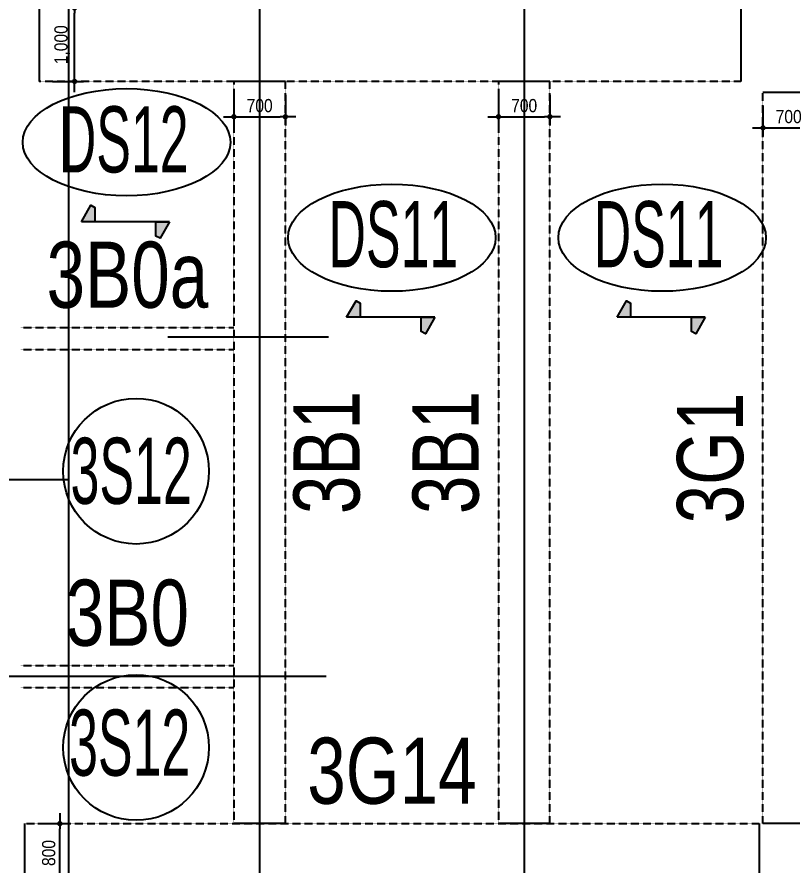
# Model space of a CAD drawing. Header units: millimetres. Extents: x -43750 to 179136, y 88330 to 153500.
# Drawn here: x 102651 to 113199, y 116941 to 128483 of the extents above; entities that cross this region are included whole.
import ezdxf
from ezdxf.enums import TextEntityAlignment as Align

# ---------------------------------------------------------------- set-up
doc = ezdxf.new("R2010")
doc.units = ezdxf.units.MM
doc.linetypes.add('HID', pattern=[2.3, 1.5, -0.8])
doc.layers.get('Defpoints').update_dxf_attribs({"color": 159})
for name, color, linetype in [('^DECK', 130, 'Continuous'), ('A-CEN', 1, 'Continuous'), ('A-HAT', 251, 'Continuous'), ('BEAM-TEXT', 4, 'Continuous'), ('DECK-PL', 4, 'Continuous'), ('DECK-SLAB', 4, 'Continuous'), ('GIRDER-TEXT', 7, 'Continuous'), ('TXT-SLAB', 6, 'Continuous'), ('보(beam)', 4, 'HID'), ('보(girder)', 7, 'HID')]:
    doc.layers.add(name, color=color, linetype=linetype)
doc.layers.add('NOPLOT', color=191, linetype='Continuous', plot=False)
doc.styles.add('Gdim', font='', dxfattribs={"width": 0.9})
doc.styles.add('Gtx', font='')
doc.styles.get('Gdim').set_extended_font_data('Dotum')
doc.styles.get('Gtx').set_extended_font_data('Dotum')
doc.dimstyles.new('Gdim200', dxfattribs={"dimscale": 200, "dimtxt": 3, "dimasz": 1.2, "dimexe": 2, "dimexo": 3, "dimgap": 1, "dimtad": 1, "dimdsep": 46, "dimlunit": 6, "dimtxsty": 'Gdim', "dimblk1": '_CIDOT', "dimblk2": '_CIDOT', "dimsah": 1, "dimcen": 2.5, "dimdle": 2, "dimclrd": 1, "dimclre": 1, "dimclrt": 3, "dimazin": 2, "dimtfac": 1, "dimtix": 1, "dimtmove": 2, "dimatfit": 3, "dimldrblk": '_CIDOT', "dimfxl": 2, "dimtolj": 1, "dimtzin": 0, "dimarcsym": 0})

# ---------------------------------------------------------------- blocks, each defined once
blk = doc.blocks.new('_CIDOT')
at = {"color": 0, "linetype": 'ByBlock'}
blk.add_line((2, 0), (-1, 0), dxfattribs=at)
at = {"color": 0, "linetype": 'ByBlock', "const_width": 0.5}
blk.add_lwpolyline([(-0.25, 0, 1), (0.25, 0, 1)], format="xyb", close=True, dxfattribs=at)
blk = doc.blocks.new('*D264')
at = {"layer": 'Defpoints', "color": 155, "lineweight": -2, "transparency": 16777216}
for p, q in [((-1775, 900), (-1355, 900)), ((-1475, -28), (-1475, 828)), ((-1775, -100), (-1355, -100))]:
    blk.add_line(p, q, dxfattribs=at)
at = {"layer": 'Defpoints', "color": 0, "transparency": 16777216}
for p in [(-1955, 900), (-1475, 900), (-1955, -100)]:
    blk.add_point(p, dxfattribs=at)
at = {"layer": 'Defpoints', "color": 155, "lineweight": -2, "transparency": 16777216, "xscale": 71.99999999999994, "yscale": 71.99999999999994, "zscale": 71.99999999999994}
for p, rotation in [((-1475, 900), 90), ((-1475, -100), 270)]:
    blk.add_blockref('_CIDOT', p, dxfattribs=dict(at, rotation=rotation))
at = {"layer": 'Defpoints', "color": 3, "transparency": 16777216, "insert": (-1643, 400), "char_height": 180, "attachment_point": 5, "rotation": 90, "style": 'Gdim'}
blk.add_mtext('\\A1;{\\C155;1,000}', dxfattribs=at)
blk = doc.blocks.new('*D282')
at = {"layer": 'Defpoints', "color": 155, "lineweight": -2, "transparency": 16777216}
for p, q in [((-1725, 750), (-1305, 750)), ((-1425, 122), (-1425, 678)), ((-1725, 50), (-1305, 50))]:
    blk.add_line(p, q, dxfattribs=at)
at = {"layer": 'Defpoints', "color": 0, "transparency": 16777216}
for p in [(-1905, 750), (-1425, 750), (-1905, 50)]:
    blk.add_point(p, dxfattribs=at)
at = {"layer": 'Defpoints', "color": 155, "lineweight": -2, "transparency": 16777216, "xscale": 71.99999999999994, "yscale": 71.99999999999994, "zscale": 71.99999999999994}
for p, rotation in [((-1425, 750), 90), ((-1425, 50), 270)]:
    blk.add_blockref('_CIDOT', p, dxfattribs=dict(at, rotation=rotation))
at = {"layer": 'Defpoints', "color": 3, "transparency": 16777216, "insert": (-1576, 400), "char_height": 180, "attachment_point": 5, "rotation": 90, "style": 'Gdim'}
blk.add_mtext('\\A1;{\\C155;700}', dxfattribs=at)
blk = doc.blocks.new('*D283')
at = {"layer": 'Defpoints', "color": 155, "lineweight": -2, "transparency": 16777216}
for p, q in [((-1725, 800), (-1305, 800)), ((-1425, 72), (-1425, 728)), ((-1725, 0), (-1305, 0))]:
    blk.add_line(p, q, dxfattribs=at)
at = {"layer": 'Defpoints', "color": 0, "transparency": 16777216}
for p in [(-1905, 800), (-1425, 800), (-1905, 0)]:
    blk.add_point(p, dxfattribs=at)
at = {"layer": 'Defpoints', "color": 155, "lineweight": -2, "transparency": 16777216, "xscale": 71.99999999999994, "yscale": 71.99999999999994, "zscale": 71.99999999999994}
for p, rotation in [((-1425, 800), 90), ((-1425, 0), 270)]:
    blk.add_blockref('_CIDOT', p, dxfattribs=dict(at, rotation=rotation))
at = {"layer": 'Defpoints', "color": 3, "transparency": 16777216, "insert": (-1576, 400), "char_height": 180, "attachment_point": 5, "rotation": 90, "style": 'Gdim'}
blk.add_mtext('\\A1;{\\C155;800}', dxfattribs=at)
blk = doc.blocks.new('*D284')
at = {"layer": 'Defpoints', "color": 155, "lineweight": -2, "transparency": 16777216}
for p, q in [((-888, 650), (-468, 650)), ((-588, 22), (-588, 578)), ((-888, -50), (-468, -50))]:
    blk.add_line(p, q, dxfattribs=at)
at = {"layer": 'Defpoints', "color": 0, "transparency": 16777216}
for p in [(-1068, 650), (-588, 650), (-1068, -50)]:
    blk.add_point(p, dxfattribs=at)
at = {"layer": 'Defpoints', "color": 155, "lineweight": -2, "transparency": 16777216, "xscale": 71.99999999999994, "yscale": 71.99999999999994, "zscale": 71.99999999999994}
for p, rotation in [((-588, 650), 90), ((-588, -50), 270)]:
    blk.add_blockref('_CIDOT', p, dxfattribs=dict(at, rotation=rotation))
at = {"layer": 'Defpoints', "color": 3, "transparency": 16777216, "insert": (-738, 300), "char_height": 180, "attachment_point": 5, "rotation": 90, "style": 'Gdim'}
blk.add_mtext('\\A1;{\\C155;700}', dxfattribs=at)
blk = doc.blocks.new('A$C58C40D4B')
at = {"layer": 'DECK-PL'}
for points in [[(600, 2), (471, 228), (415, 196), (415, 2)], [(-600, 2), (-471, -223), (-415, -192), (-415, 2)]]:
    blk.add_hatch(color=256, dxfattribs=at).paths.add_polyline_path(points)
blk.add_line((-600, 2), (600, 2), dxfattribs=at)
for points in [[(600, 2), (471, 228), (415, 196), (415, 2), (415, 2), (471, 2), (600, 2)], [(-600, 2), (-471, -223), (-415, -192), (-415, 2), (-415, 2), (-471, 2), (-600, 2)]]:
    blk.add_lwpolyline(points, dxfattribs=at)
blk = doc.blocks.new('*U175')
at = {"layer": 'Defpoints'}
for p, q in [((-1955.451, 900), (-1955.451, -100)), ((7594.549, 900), (7594.549, -100))]:
    blk.add_line(p, q, dxfattribs=at)
at = {"layer": '보(girder)'}
for p, q in [((-1955.451, 900), (7594.549, 900)), ((7594.549, -100), (-1955.451, -100))]:
    blk.add_line(p, q, dxfattribs=at)
at = {"layer": 'Defpoints'}
dim = blk.add_linear_dim(base=(-1475.451, 900), p1=(-1955.451, -100), p2=(-1955.451, 900), angle=90, text='{\\C155;<>}', dimstyle='Gdim200', override={"dimscale": 60, "dimzin": 8, "dimclrd": 155, "dimclre": 155}, dxfattribs=at)
dim.commit()
dim.dimension.update_dxf_attribs({"geometry": '*D264', "text_midpoint": (-1642.914, 400)})
blk = doc.blocks.new('*U211')
at = {"layer": 'Defpoints'}
for p, q in [((-1905.451, 750), (-1905.451, 50)), ((8044.549, 750), (8044.549, 50))]:
    blk.add_line(p, q, dxfattribs=at)
at = {"layer": '보(girder)'}
for p, q in [((-1905.451, 750), (8044.549, 750)), ((8044.549, 50), (-1905.451, 50))]:
    blk.add_line(p, q, dxfattribs=at)
at = {"layer": 'Defpoints'}
dim = blk.add_linear_dim(base=(-1425.451, 750), p1=(-1905.451, 50), p2=(-1905.451, 750), angle=90, text='{\\C155;<>}', dimstyle='Gdim200', override={"dimscale": 60, "dimzin": 8, "dimclrd": 155, "dimclre": 155}, dxfattribs=at)
dim.commit()
dim.dimension.update_dxf_attribs({"geometry": '*D282', "text_midpoint": (-1575.573, 400)})
blk = doc.blocks.new('*U213')
at = {"layer": 'Defpoints'}
for p, q in [((-1905.451, 800), (-1905.451, 0)), ((8094.549, 800), (8094.549, 0))]:
    blk.add_line(p, q, dxfattribs=at)
at = {"layer": '보(girder)'}
for p, q in [((-1905.451, 800), (8094.549, 800)), ((8094.549, 0), (-1905.451, 0))]:
    blk.add_line(p, q, dxfattribs=at)
at = {"layer": 'Defpoints'}
dim = blk.add_linear_dim(base=(-1425.451, 800), p1=(-1905.451, 0), p2=(-1905.451, 800), angle=90, text='{\\C155;<>}', dimstyle='Gdim200', override={"dimscale": 60, "dimzin": 8, "dimclrd": 155, "dimclre": 155}, dxfattribs=at)
dim.commit()
dim.dimension.update_dxf_attribs({"geometry": '*D283', "text_midpoint": (-1575.573, 400)})
blk = doc.blocks.new('*U215')
at = {"layer": 'Defpoints'}
for p, q in [((-1067.879, 650), (-1067.879, -50)), ((9032.121, 650), (9032.121, -50))]:
    blk.add_line(p, q, dxfattribs=at)
at = {"layer": '보(beam)'}
for p, q in [((9032.121, 650), (-1067.879, 650)), ((-1067.879, -50), (9032.121, -50))]:
    blk.add_line(p, q, dxfattribs=at)
at = {"layer": 'Defpoints'}
dim = blk.add_linear_dim(base=(-587.879, 650), p1=(-1067.879, -50), p2=(-1067.879, 650), angle=90, text='{\\C155;<>}', dimstyle='Gdim200', override={"dimscale": 60, "dimzin": 8, "dimclrd": 155, "dimclre": 155}, dxfattribs=at)
dim.commit()
dim.dimension.update_dxf_attribs({"geometry": '*D284', "text_midpoint": (-738.001, 300)})

msp = doc.modelspace()

# ---------------------------------------------------------------- linework, layer by layer
at = {"layer": '^DECK', "color": 0}
for centre in [(104270.918, 122300.918), (104270.918, 118540.918)]:
    msp.add_circle(centre, 990.918, dxfattribs=at)
for centre in [(104142.381, 126778.176), (107752.381, 125478.176), (111432.381, 125478.176)]:
    msp.add_ellipse(centre, major_axis=(1412.381, 0), ratio=0.51617646, dxfattribs=at)
at = {"layer": 'A-CEN'}
for p, q in [((105953.571, 153500), (105953.571, 110771.892)), ((109553.571, 153500), (109553.571, 110771.892))]:
    msp.add_line(p, q, dxfattribs=at)
at = {"layer": 'A-HAT', "color": 1}
for p, q in [((104703.571, 124130.018), (106890, 124130.018)), ((106860, 119505.018), (101530, 119505.018))]:
    msp.add_line(p, q, dxfattribs=at)
at = {"layer": 'NOPLOT'}
msp.add_lwpolyline([(91353.571, 150005.018), (103353.572, 150005.018), (103353.572, 122185.018), (91353.571, 122185.018)], close=True, dxfattribs=at)
at = {"layer": 'NOPLOT', "elevation": 0}
msp.add_lwpolyline([(91353.571, 130305.017), (103353.572, 130305.017), (103353.572, 102485.017), (91353.571, 102485.017)], close=True, dxfattribs=at)
at = {"layer": '보(beam)', "linetype": 'HID'}
for p, q in [((102703.571, 124255.018), (105603.571, 124255.018)), ((102703.571, 123955.018), (105603.571, 123955.018)), ((102703.571, 119655.018), (105603.571, 119655.018)), ((102703.571, 119355.018), (105603.571, 119355.018))]:
    msp.add_line(p, q, dxfattribs=at)

# ---------------------------------------------------------------- block references
at = {"layer": 'DECK-PL', "xscale": -1}
for p in [(104127.526, 125693.469), (107737.526, 124393.469), (111417.526, 124393.469)]:
    msp.add_blockref('A$C58C40D4B', p, dxfattribs=at)
at = {"layer": '보(beam)', "rotation": 270}
for p in [(105653.571, 126537.139), (109253.571, 126537.139)]:
    msp.add_blockref('*U215', p, dxfattribs=at)
at = {"layer": '보(girder)'}
for name, p in [('*U175', (104909.022, 127705.018)), ('*U213', (104659.022, 116705.018))]:
    msp.add_blockref(name, p, dxfattribs=at)
at = {"layer": '보(girder)', "rotation": 270}
msp.add_blockref('*U211', (112753.571, 125549.567), dxfattribs=at)

# ---------------------------------------------------------------- texts
at = {"layer": 'BEAM-TEXT', "style": 'Gtx', "width": 0.8}
for s, p in [('3B0a', (104153.571, 124255.018)), ('3B0', (104153.571, 119655.018))]:
    msp.add_text(s, height=900, dxfattribs=at).set_placement(p, align=Align.BOTTOM_CENTER)
msp.add_text('3B1', height=900, rotation=90, dxfattribs=at).set_placement((106413.571, 122555.018), align=Align.TOP_CENTER)
msp.add_text('3B1', height=900, rotation=90, dxfattribs=at).set_placement((109203.571, 122555.018), align=Align.BOTTOM_CENTER)
at = {"layer": 'DECK-SLAB', "style": 'Gtx', "width": 0.6}
for s, p in [('DS12', (103220, 126366.866, 0)), ('DS11', (106890, 125076.866, 0)), ('DS11', (110500, 125076.866, 0))]:
    msp.add_text(s, height=900, dxfattribs=at).set_placement(p)
at = {"layer": 'GIRDER-TEXT', "style": 'Gtx', "width": 0.8}
msp.add_text('3G1', height=900, rotation=90, dxfattribs=at).set_placement((112803.571, 122480.018), align=Align.BOTTOM_CENTER)
msp.add_text('3G14', height=900, dxfattribs=at).set_placement((107753.571, 117505.018), align=Align.BOTTOM_CENTER)
at = {"layer": 'TXT-SLAB', "style": 'Gtx', "width": 0.6}
for p in [(103380, 121856.726), (103360, 118156.726)]:
    msp.add_text('3S12', height=900, dxfattribs=at).set_placement(p)

doc.saveas('drawing.dxf')
